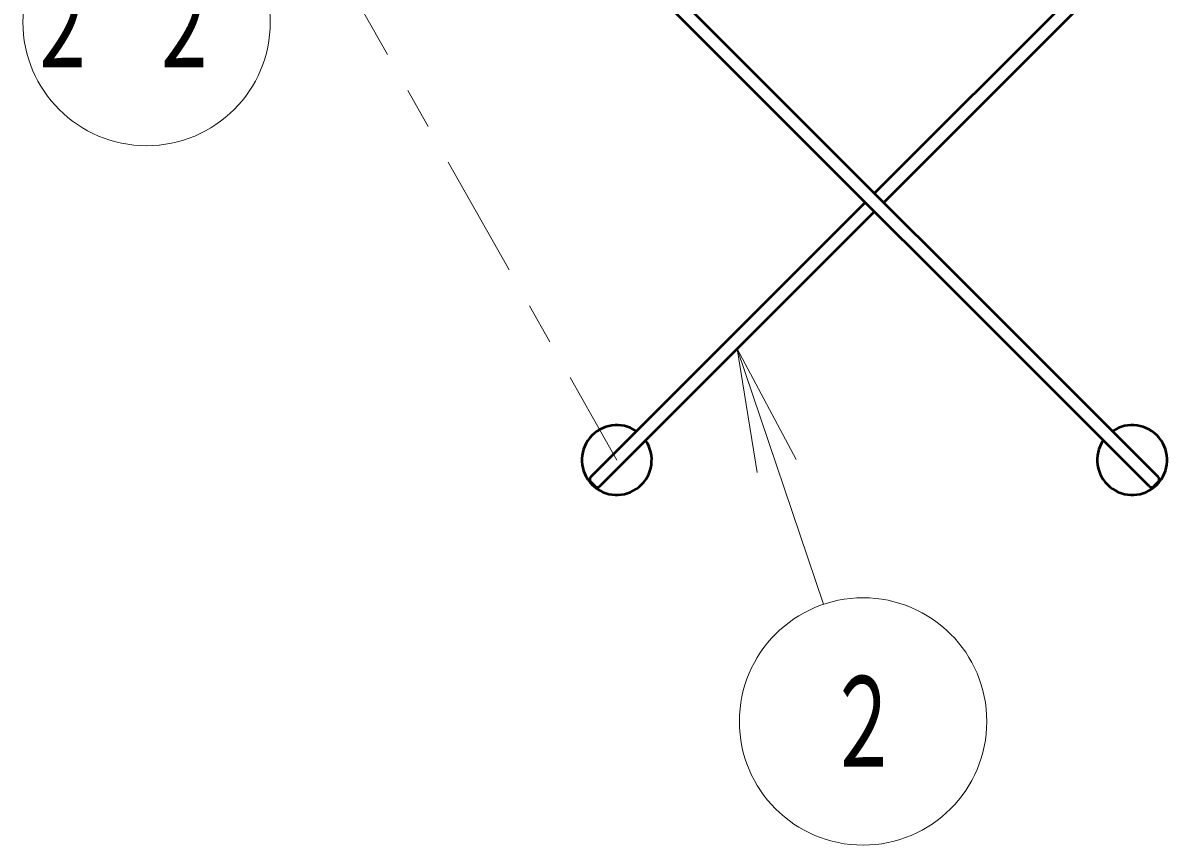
# Model space of a CAD drawing. Units: millimetres on the paper, scale 1:60. Extents: x -385 to 0, y -594 to 267.
# Drawn here: x -212.11 to -184.36, y 103.93 to 123.87 of the extents above; entities that cross this region are included whole.
import ezdxf
from ezdxf.enums import TextEntityAlignment as Align

# ---------------------------------------------------------------- set-up
doc = ezdxf.new("R2010")
doc.units = ezdxf.units.MM
doc.linetypes.add('USER2', pattern=[6, 3, -1, 1, -1])
doc.layers.add('LY_1', color=140, linetype='Continuous', lineweight=50)
doc.styles.add('ＭＳ ゴシック', font='')
doc.styles.get('ＭＳ ゴシック').set_extended_font_data('MS Gothic')

msp = doc.modelspace()

# ---------------------------------------------------------------- linework, layer by layer
at = {"layer": 'LY_1', "color": 7, "linetype": 'USER2', "lineweight": 13}
msp.add_line((-210.651, 136.159), (-197.703, 113.269), dxfattribs=at)
at = {"layer": 'LY_1'}
for p, q in [((-184.571, 112.86), (-198.112, 126.401)), ((-191.453, 119.743), (-184.795, 126.401)), ((-184.795, 112.636), (-198.336, 126.177)), ((-191.229, 119.519), (-184.571, 126.177)), ((-198.336, 112.86), (-191.677, 119.519)), ((-198.112, 112.636), (-191.453, 119.295)), ((-198.23, 112.636), (-198.336, 112.742)), ((-184.571, 112.742), (-184.677, 112.636))]:
    msp.add_line(p, q, dxfattribs=at)
at = {"layer": 'LY_1', "color": 7, "lineweight": 13}
for p, q in [((-194.296, 112.963), (-194.783, 115.965)), ((-194.783, 115.965), (-193.349, 113.283)), ((-194.783, 115.965), (-193.823, 113.123)), ((-194.783, 115.965), (-192.689, 109.768))]:
    msp.add_line(p, q, dxfattribs=at)
for centre in [(-209.106, 123.893), (-191.729, 106.926)]:
    msp.add_circle(centre, 3, dxfattribs=at)
at = {"layer": 'LY_1'}
for centre, radius, start, end in [((-197.703, 113.269), 0.847, 55.7782, 34.2218), ((-185.203, 113.269), 0.847, 145.7782, 124.2218), ((-198.277, 112.801), 0.0833, 135, 225), ((-184.63, 112.801), 0.0833, 315, 45), ((-198.171, 112.695), 0.0833, 225, 315), ((-184.736, 112.695), 0.0833, 225, 315)]:
    msp.add_arc(centre, radius, start, end, dxfattribs=at)

# ---------------------------------------------------------------- texts
at = {"layer": 'LY_1', "color": 7, "style": 'ＭＳ ゴシック', "width": 0.6}
msp.add_text('２', height=2.199, dxfattribs=at).set_placement((-191.729, 106.926), align=Align.MIDDLE_CENTER)
at = {"layer": 'LY_1', "color": 7, "insert": (-209.106, 123.893), "char_height": 2.199, "attachment_point": 5, "style": 'ＭＳ ゴシック'}
msp.add_mtext('\\T1.64;\\W0.6;２２', dxfattribs=at)

doc.saveas('drawing.dxf')
